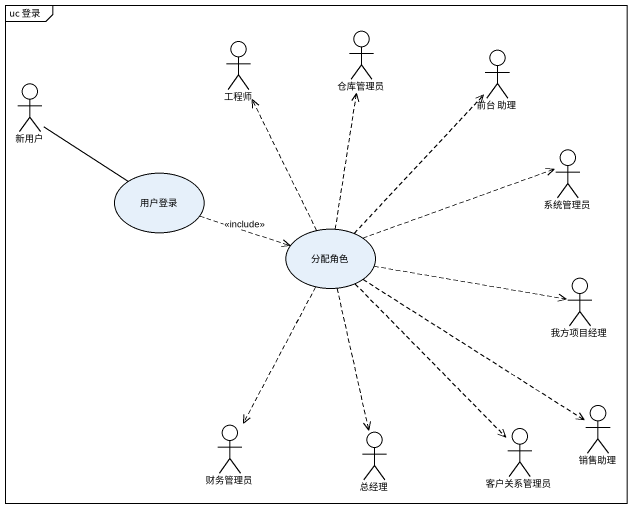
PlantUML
@startuml
mainframe uc 登录
actor 工程师
actor 仓库管理员
actor "前台 助理" as 前台_助理
actor 新用户
usecase 用户登录
actor 系统管理员
usecase 分配角色
actor 我方项目经理
actor 销售助理
actor 财务管理员
actor 总经理
actor 客户关系管理员
新用户 -right- 用户登录
用户登录 .right.> 分配角色 : <<include>>
分配角色 .up.> 工程师
分配角色 .up.> 仓库管理员
分配角色 .up.> 前台_助理
分配角色 .right.> 系统管理员
分配角色 .right.> 我方项目经理
分配角色 ..> 销售助理
分配角色 ..> 财务管理员
分配角色 ..> 总经理
分配角色 ..> 客户关系管理员
@enduml
